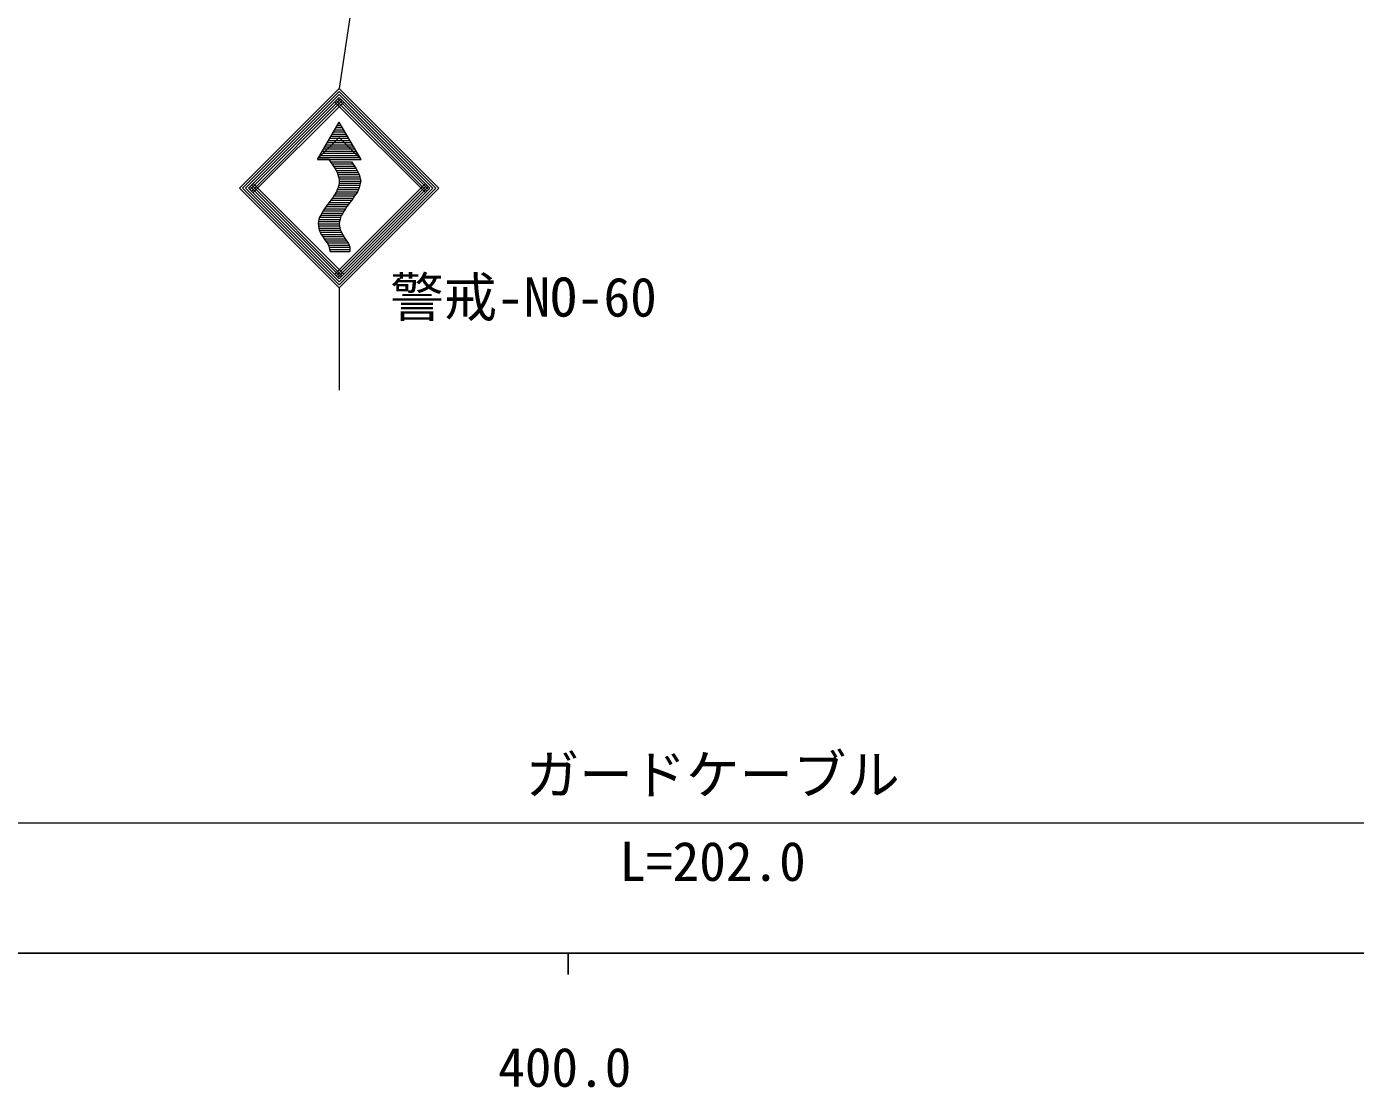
# Model space of a CAD drawing. Units: millimetres, scale not verified. Extents: x 40000 to 680000, y 20000 to 380000.
# Drawn here: x 442648 to 504858, y 198715 to 248380 of the extents above; entities that cross this region are included whole.
import ezdxf
from ezdxf.enums import TextEntityAlignment as Align

# ---------------------------------------------------------------- set-up
doc = ezdxf.new("R2010")
doc.units = ezdxf.units.MM
doc.header["$LTSCALE"] = 1000
for name, color, linetype, lineweight in [('M-STR-STR3', 7, 'Continuous', 13), ('M-STR-STRC', 7, 'Continuous', 13), ('M-TTL-BAND', 7, 'Continuous', 25)]:
    doc.layers.add(name, color=color, linetype=linetype, lineweight=lineweight)
doc.styles.add('ＭＳ ゴシック', font='')
doc.styles.get('ＭＳ ゴシック').set_extended_font_data('MS Gothic')

msp = doc.modelspace()

# ---------------------------------------------------------------- linework, layer by layer
at = {"layer": 'M-STR-STR3'}
msp.add_line((376669, 211098), (572877, 211098), dxfattribs=at)
at = {"layer": 'M-STR-STRC'}
for p, q in [((460844, 269460), (457288, 245485)), ((457288, 245485), (452621, 240818)), ((457288, 245344), (452762, 240818)), ((457288, 245202), (452904, 240818)), ((457288, 245485), (461955, 240818)), ((457288, 245344), (461813, 240818)), ((457288, 245202), (461672, 240818)), ((457288, 245061), (453045, 240818)), ((457359, 244990), (453116, 240747)), ((457429, 244919), (453187, 240677)), ((457500, 244849), (453257, 240606)), ((457076, 244849), (461318, 240606)), ((457147, 244919), (461389, 240677)), ((457217, 244990), (461460, 240747)), ((457288, 245061), (461531, 240818)), ((456271, 242150), (457288, 243912)), ((458305, 242150), (457288, 243912)), ((456906, 243250), (457670, 243250)), ((456964, 243350), (457612, 243350)), ((457021, 243450), (457554, 243450)), ((457079, 243550), (457497, 243550)), ((457137, 243650), (457439, 243650)), ((457195, 243750), (457381, 243750)), ((457252, 243850), (457323, 243850)), ((456307, 242212), (457275, 243180)), ((456560, 242650), (458016, 242650)), ((456617, 242750), (457959, 242750)), ((456675, 242850), (457901, 242850)), ((456733, 242950), (457843, 242950)), ((456791, 243050), (457785, 243050)), ((456848, 243150), (457728, 243150)), ((458305, 242150), (457275, 243180)), ((456271, 242150), (458305, 242150)), ((456807, 242212), (456307, 242212)), ((456345, 242250), (458247, 242250)), ((456445, 242350), (458189, 242350)), ((456502, 242550), (458074, 242550)), ((456545, 242450), (458132, 242450)), ((456788, 242150), (457788, 242150)), ((456793, 242150), (457074, 241750)), ((456864, 242050), (457857, 242050)), ((457805, 242150), (457805, 242147)), ((457861, 242050), (457927, 241950)), ((456939, 241950), (457927, 241950)), ((457002, 241850), (457997, 241850)), ((457074, 241750), (457136, 241650)), ((457074, 241750), (458058, 241750)), ((457136, 241650), (457182, 241550)), ((457136, 241650), (458125, 241650)), ((457182, 241550), (457222, 241450)), ((457182, 241550), (458173, 241550)), ((457222, 241450), (457255, 241350)), ((457222, 241450), (458221, 241450)), ((457927, 241950), (457997, 241850)), ((457997, 241850), (458058, 241750)), ((458058, 241750), (458125, 241650)), ((458125, 241650), (458173, 241550)), ((458173, 241550), (458221, 241450)), ((458221, 241450), (458252, 241350)), ((452621, 240818), (457288, 236151)), ((452762, 240818), (457288, 236293)), ((452904, 240818), (457288, 236434)), ((453045, 240818), (457288, 236575)), ((453116, 240889), (457359, 236646)), ((453187, 240959), (457429, 236717)), ((453257, 241030), (457500, 236788)), ((461318, 241030), (457076, 236788)), ((461389, 240959), (457147, 236717)), ((457235, 240850), (457190, 240750)), ((461460, 240889), (457217, 236646)), ((457261, 240950), (457235, 240850)), ((457235, 240850), (458219, 240850)), ((457255, 241350), (457276, 241250)), ((457255, 241350), (458252, 241350)), ((457276, 241050), (457261, 240950)), ((457261, 240950), (458255, 240950)), ((457276, 241250), (457289, 241150)), ((457276, 241250), (458268, 241250)), ((457289, 241150), (457276, 241050)), ((457276, 241050), (458271, 241050)), ((461955, 240818), (457288, 236151)), ((461813, 240818), (457288, 236293)), ((461672, 240818), (457288, 236434)), ((461531, 240818), (457288, 236575)), ((457289, 241150), (458289, 241150)), ((458219, 240850), (458180, 240750)), ((458255, 240950), (458219, 240850)), ((458252, 241350), (458268, 241250)), ((458271, 241050), (458255, 240950)), ((458268, 241250), (458289, 241150)), ((458289, 241150), (458271, 241050)), ((456813, 240150), (456743, 240050)), ((456889, 240250), (456813, 240150)), ((456813, 240150), (457788, 240150)), ((456964, 240350), (456889, 240250)), ((456889, 240250), (457868, 240250)), ((457033, 240450), (456964, 240350)), ((456964, 240350), (457943, 240350)), ((457091, 240550), (457033, 240450)), ((457033, 240450), (458003, 240450)), ((457144, 240629), (457091, 240550)), ((457091, 240550), (458071, 240550)), ((457190, 240750), (457152, 240650)), ((457152, 240650), (458133, 240650)), ((457190, 240750), (458180, 240750)), ((457788, 240150), (457724, 240050)), ((457868, 240250), (457788, 240150)), ((457943, 240350), (457868, 240250)), ((458003, 240450), (457943, 240350)), ((458071, 240550), (458003, 240450)), ((458133, 240650), (458071, 240550)), ((458180, 240750), (458133, 240650)), ((456418, 239550), (456367, 239450)), ((456464, 239650), (456418, 239550)), ((456418, 239550), (457399, 239550)), ((456532, 239750), (456464, 239650)), ((456464, 239650), (457448, 239650)), ((456595, 239850), (456532, 239750)), ((456532, 239750), (457512, 239750)), ((456667, 239950), (456595, 239850)), ((456595, 239850), (457573, 239850)), ((456743, 240050), (456667, 239950)), ((456667, 239950), (457643, 239950)), ((456743, 240050), (457724, 240050)), ((457399, 239550), (457352, 239450)), ((457448, 239650), (457399, 239550)), ((457512, 239750), (457448, 239650)), ((457573, 239850), (457512, 239750)), ((457643, 239950), (457573, 239850)), ((457724, 240050), (457643, 239950)), ((456311, 239250), (456293, 239150)), ((456293, 239150), (456310, 239050)), ((456293, 239150), (457289, 239150)), ((456310, 239050), (456324, 238950)), ((456310, 239050), (457301, 239050)), ((456330, 239350), (456311, 239250)), ((456311, 239250), (457304, 239250)), ((456324, 238950), (456353, 238850)), ((456324, 238950), (457315, 238950)), ((456367, 239450), (456330, 239350)), ((456330, 239350), (457323, 239350)), ((456367, 239450), (457352, 239450)), ((457304, 239250), (457289, 239150)), ((457289, 239150), (457301, 239050)), ((457301, 239050), (457315, 238950)), ((457323, 239350), (457304, 239250)), ((457315, 238950), (457347, 238850)), ((457352, 239450), (457323, 239350)), ((456353, 238850), (456400, 238750)), ((456353, 238850), (457347, 238850)), ((456400, 238750), (456447, 238650)), ((456400, 238750), (457395, 238750)), ((456447, 238650), (456513, 238550)), ((456447, 238650), (457440, 238650)), ((456513, 238550), (456579, 238450)), ((456513, 238550), (457502, 238550)), ((456579, 238450), (456648, 238350)), ((456579, 238450), (457564, 238450)), ((456648, 238350), (456717, 238250)), ((456648, 238350), (457633, 238350)), ((457347, 238850), (457395, 238750)), ((457395, 238750), (457440, 238650)), ((457440, 238650), (457502, 238550)), ((457502, 238550), (457564, 238450)), ((457564, 238450), (457633, 238350)), ((457633, 238350), (457707, 238250)), ((456717, 238250), (456788, 238150)), ((456717, 238250), (457707, 238250)), ((456788, 238150), (456809, 238050)), ((456788, 238150), (457756, 238150)), ((456809, 238050), (456826, 237950)), ((456809, 238050), (457788, 238050)), ((456826, 237950), (456867, 237850)), ((456826, 237950), (457788, 237950)), ((456867, 237850), (457788, 237850)), ((457707, 238250), (457756, 238150)), ((457756, 238150), (457788, 238050)), ((457788, 238050), (457788, 237950)), ((457788, 237950), (457788, 237850)), ((457288, 236151), (457288, 231351))]:
    msp.add_line(p, q, dxfattribs=at)
at = {"layer": 'M-TTL-BAND'}
for p, q in [((40000, 205000), (579000, 205000)), ((468000, 205000), (468000, 204000))]:
    msp.add_line(p, q, dxfattribs=at)

# ---------------------------------------------------------------- texts
at = {"layer": 'M-STR-STR3', "style": 'ＭＳ ゴシック'}
for s, p in [('ガードケーブル', (466023, 211894)), ('L=202.0', (470398, 207835))]:
    msp.add_text(s, height=1833, dxfattribs=at).set_placement(p, align=Align.BOTTOM_LEFT)
at = {"layer": 'M-STR-STRC', "style": 'ＭＳ ゴシック'}
msp.add_text('警戒-NO-60', height=1833, dxfattribs=at).set_placement((459670, 234251), align=Align.BOTTOM_LEFT)
at = {"layer": 'M-TTL-BAND', "style": 'ＭＳ ゴシック'}
msp.add_text('400.0', height=1833, dxfattribs=at).set_placement((467844, 198195), align=Align.BOTTOM_CENTER)

doc.saveas('drawing.dxf')
